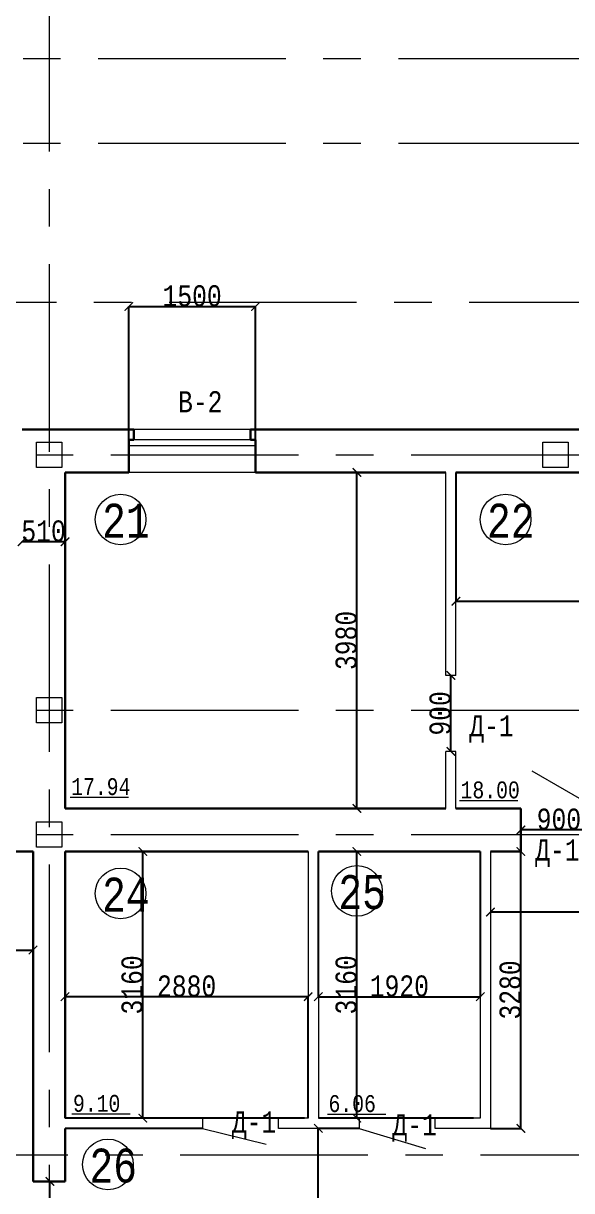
# Model space of a CAD drawing. Header units: millimetres. Extents: x -689206 to 4969298, y -1019800 to 703299.
# Drawn here: x 405563 to 412058, y -623094 to -609266 of the extents above; entities that cross this region are included whole.
import ezdxf

# ---------------------------------------------------------------- set-up
doc = ezdxf.new("R2010")
doc.units = ezdxf.units.MM
doc.linetypes.add('JIS_02_4.0', pattern=[5.5, 4, -1.5])
doc.linetypes.add('осеваяX2', pattern=[101.6, 63.5, -12.7, 12.7, -12.7])
for name, color, linetype, lineweight in [('несущие', 7, 'Continuous', 30), ('ПЕРЕГОРОДКИ', 252, 'Continuous', 9), ('РАЗМЕРЫ', 7, 'Continuous', 9), ('сваи', 7, 'JIS_02_4.0', 30), ('стены', 7, 'Continuous', 20)]:
    doc.layers.add(name, color=color, linetype=linetype, lineweight=lineweight)
doc.layers.add('четотам', color=7, linetype='Continuous')
doc.styles.add('Аннотативный', font='isocteur.ttf', dxfattribs={"width": 0.7, "height": 250})
doc.dimstyles.new('Аннотативный', dxfattribs={"dimscale": 0, "dimtxt": 250, "dimasz": 100, "dimexe": 1.25, "dimexo": 0.625, "dimtad": 1, "dimdec": 0, "dimtxsty": 'Аннотативный', "dimblk": 'ARCHTICK', "dimcen": 2.5, "dimadec": 0, "dimazin": 0, "dimtfac": 1, "dimtdec": 0, "dimtmove": 0, "dimatfit": 3, "dimfxl": 1, "dimarcsym": 0})

# ---------------------------------------------------------------- blocks, each defined once
blk = doc.blocks.new('_ArchTick')
at = {"color": 0, "linetype": 'ByBlock', "const_width": 0.15}
blk.add_lwpolyline([(-0.5, -0.5), (0.5, 0.5)], dxfattribs=at)
blk = doc.blocks.new('*D3704')
at = {"layer": 'Defpoints', "color": 0, "lineweight": 0, "transparency": 16777216}
for p in [(406057, -620796), (406057, -622236), (408937, -622236)]:
    blk.add_point(p, dxfattribs=at)
at = {"layer": 'стены', "color": 0, "lineweight": -2, "transparency": 16777216}
for p, q in [((406057, -622236), (406057, -620795)), ((408937, -620796), (406057, -620796)), ((408937, -622236), (408937, -620795))]:
    blk.add_line(p, q, dxfattribs=at)
at = {"layer": 'стены', "color": 0, "lineweight": -2, "transparency": 16777216, "xscale": 100, "yscale": 100, "zscale": 100, "rotation": 180}
blk.add_blockref('_ArchTick', (406057, -620796), dxfattribs=at)
at = {"layer": 'стены', "color": 0, "lineweight": -2, "transparency": 16777216, "xscale": 100, "yscale": 100, "zscale": 100}
blk.add_blockref('_ArchTick', (408937, -620796), dxfattribs=at)
at = {"layer": 'стены', "color": 0, "lineweight": 5, "transparency": 16777216, "insert": (407497, -620671), "char_height": 250, "attachment_point": 5, "style": 'Аннотативный'}
blk.add_mtext('2880', dxfattribs=at)
blk = doc.blocks.new('*D3712')
at = {"layer": 'Defpoints', "color": 0, "lineweight": 0, "transparency": 16777216}
for p in [(409057, -622356), (409057, -622356), (409074, -627084)]:
    blk.add_point(p, dxfattribs=at)
at = {"layer": 'стены', "color": 0, "lineweight": -2, "transparency": 16777216}
for p, q in [((409057, -627084), (409057, -622356)), ((409058, -622356), (409058, -622356)), ((409073, -627084), (409056, -627084))]:
    blk.add_line(p, q, dxfattribs=at)
at = {"layer": 'стены', "color": 0, "lineweight": -2, "transparency": 16777216, "xscale": 100, "yscale": 100, "zscale": 100}
for p, rotation in [((409057, -622356), 90), ((409057, -627084), 270)]:
    blk.add_blockref('_ArchTick', p, dxfattribs=dict(at, rotation=rotation))
at = {"layer": 'стены', "color": 0, "lineweight": 5, "transparency": 16777216, "insert": (408932, -624720), "char_height": 250, "attachment_point": 5, "rotation": 90, "style": 'Аннотативный'}
blk.add_mtext('4730', dxfattribs=at)
blk = doc.blocks.new('*D3714')
at = {"layer": 'Defpoints', "color": 0, "lineweight": 0, "transparency": 16777216}
for p in [(405867, -622984), (405877, -622984), (405867, -623884)]:
    blk.add_point(p, dxfattribs=at)
at = {"layer": 'стены', "color": 0, "lineweight": -2, "transparency": 16777216}
for p, q in [((405868, -622984), (405878, -622984)), ((405877, -623884), (405877, -622984)), ((405868, -623884), (405878, -623884))]:
    blk.add_line(p, q, dxfattribs=at)
at = {"layer": 'стены', "color": 0, "lineweight": -2, "transparency": 16777216, "xscale": 100, "yscale": 100, "zscale": 100}
for p, rotation in [((405877, -622984), 90), ((405877, -623884), 270)]:
    blk.add_blockref('_ArchTick', p, dxfattribs=dict(at, rotation=rotation))
at = {"layer": 'стены', "color": 0, "lineweight": 5, "transparency": 16777216, "insert": (405751, -623434), "char_height": 250, "attachment_point": 5, "rotation": 90, "style": 'Аннотативный'}
blk.add_mtext('900', dxfattribs=at)
blk = doc.blocks.new('*D3715')
at = {"layer": 'Defpoints', "color": 0, "lineweight": 0, "transparency": 16777216}
for p in [(405547, -615407), (405547, -615407), (406057, -615407)]:
    blk.add_point(p, dxfattribs=at)
at = {"layer": 'стены', "color": 0, "lineweight": -2, "transparency": 16777216}
for p, q in [((405547, -615406), (405547, -615405)), ((406057, -615407), (405547, -615407)), ((406057, -615406), (406057, -615405))]:
    blk.add_line(p, q, dxfattribs=at)
at = {"layer": 'стены', "color": 0, "lineweight": -2, "transparency": 16777216, "xscale": 100, "yscale": 100, "zscale": 100, "rotation": 180}
blk.add_blockref('_ArchTick', (405547, -615407), dxfattribs=at)
at = {"layer": 'стены', "color": 0, "lineweight": -2, "transparency": 16777216, "xscale": 100, "yscale": 100, "zscale": 100}
blk.add_blockref('_ArchTick', (406057, -615407), dxfattribs=at)
at = {"layer": 'стены', "color": 0, "lineweight": 25, "transparency": 16777216, "insert": (405802, -615281), "char_height": 250, "attachment_point": 5, "style": 'Аннотативный'}
blk.add_mtext('510', dxfattribs=at)
blk = doc.blocks.new('*D3733')
at = {"layer": 'Defpoints', "color": 0, "linetype": 'ByBlock', "lineweight": 0, "transparency": 16777216}
for p in [(409514, -614586), (410567, -614586), (410567, -618566)]:
    blk.add_point(p, dxfattribs=at)
at = {"layer": 'РАЗМЕРЫ', "color": 0, "linetype": 'ByBlock', "lineweight": -2, "transparency": 16777216}
for p, q in [((410566, -614586), (409512, -614586)), ((409514, -618566), (409514, -614586)), ((410566, -618566), (409512, -618566))]:
    blk.add_line(p, q, dxfattribs=at)
at = {"layer": 'РАЗМЕРЫ', "color": 0, "linetype": 'ByBlock', "lineweight": -2, "transparency": 16777216, "xscale": 100, "yscale": 100, "zscale": 100}
for p, rotation in [((409514, -614586), 90), ((409514, -618566), 270)]:
    blk.add_blockref('_ArchTick', p, dxfattribs=dict(at, rotation=rotation))
at = {"layer": 'РАЗМЕРЫ', "color": 0, "linetype": 'ByBlock', "lineweight": 9, "transparency": 16777216, "insert": (409388, -616576), "char_height": 250, "attachment_point": 5, "rotation": 90, "style": 'Аннотативный'}
blk.add_mtext('3980', dxfattribs=at)
blk = doc.blocks.new('*D3734')
at = {"layer": 'Defpoints', "color": 0, "linetype": 'ByBlock', "lineweight": 0, "transparency": 16777216}
for p in [(410687, -614586), (415210, -614586), (415210, -616111)]:
    blk.add_point(p, dxfattribs=at)
at = {"layer": 'РАЗМЕРЫ', "color": 0, "linetype": 'ByBlock', "lineweight": -2, "transparency": 16777216}
for p, q in [((410687, -614586), (410687, -616112)), ((415210, -614586), (415210, -616112)), ((410687, -616111), (415210, -616111))]:
    blk.add_line(p, q, dxfattribs=at)
at = {"layer": 'РАЗМЕРЫ', "color": 0, "linetype": 'ByBlock', "lineweight": -2, "transparency": 16777216, "xscale": 100, "yscale": 100, "zscale": 100, "rotation": 180}
blk.add_blockref('_ArchTick', (410687, -616111), dxfattribs=at)
at = {"layer": 'РАЗМЕРЫ', "color": 0, "linetype": 'ByBlock', "lineweight": -2, "transparency": 16777216, "xscale": 100, "yscale": 100, "zscale": 100}
blk.add_blockref('_ArchTick', (415210, -616111), dxfattribs=at)
at = {"layer": 'РАЗМЕРЫ', "color": 0, "linetype": 'ByBlock', "lineweight": 5, "transparency": 16777216, "insert": (412949, -615985), "char_height": 250, "attachment_point": 5, "style": 'Аннотативный'}
blk.add_mtext('4520', dxfattribs=at)
blk = doc.blocks.new('*D3738')
at = {"layer": 'Defpoints', "color": 0, "linetype": 'ByBlock', "lineweight": 0, "transparency": 16777216}
for p in [(411457, -618821), (411457, -618876), (412357, -618876)]:
    blk.add_point(p, dxfattribs=at)
at = {"layer": 'РАЗМЕРЫ', "color": 0, "linetype": 'ByBlock', "lineweight": -2, "transparency": 16777216}
for p, q in [((411457, -618875), (411457, -618819)), ((412357, -618821), (411457, -618821)), ((412357, -618875), (412357, -618819))]:
    blk.add_line(p, q, dxfattribs=at)
at = {"layer": 'РАЗМЕРЫ', "color": 0, "linetype": 'ByBlock', "lineweight": -2, "transparency": 16777216, "xscale": 100, "yscale": 100, "zscale": 100, "rotation": 180}
blk.add_blockref('_ArchTick', (411457, -618821), dxfattribs=at)
at = {"layer": 'РАЗМЕРЫ', "color": 0, "linetype": 'ByBlock', "lineweight": -2, "transparency": 16777216, "xscale": 100, "yscale": 100, "zscale": 100}
blk.add_blockref('_ArchTick', (412357, -618821), dxfattribs=at)
at = {"layer": 'РАЗМЕРЫ', "color": 0, "linetype": 'ByBlock', "lineweight": 5, "transparency": 16777216, "insert": (411907, -618695), "char_height": 250, "attachment_point": 5, "style": 'Аннотативный'}
blk.add_mtext('900', dxfattribs=at)
blk = doc.blocks.new('*D3742')
at = {"layer": 'Defpoints', "color": 0, "linetype": 'ByBlock', "lineweight": 0, "transparency": 16777216}
for p in [(411096, -619794), (411096, -619794), (416773, -619794)]:
    blk.add_point(p, dxfattribs=at)
at = {"layer": 'РАЗМЕРЫ', "color": 0, "linetype": 'ByBlock', "lineweight": -2, "transparency": 16777216}
for p, q in [((411096, -619794), (411096, -619793)), ((416773, -619794), (411096, -619794)), ((416773, -619795), (416773, -619795))]:
    blk.add_line(p, q, dxfattribs=at)
at = {"layer": 'РАЗМЕРЫ', "color": 0, "linetype": 'ByBlock', "lineweight": -2, "transparency": 16777216, "xscale": 100, "yscale": 100, "zscale": 100, "rotation": 180}
blk.add_blockref('_ArchTick', (411096, -619794), dxfattribs=at)
at = {"layer": 'РАЗМЕРЫ', "color": 0, "linetype": 'ByBlock', "lineweight": -2, "transparency": 16777216, "xscale": 100, "yscale": 100, "zscale": 100}
blk.add_blockref('_ArchTick', (416773, -619794), dxfattribs=at)
at = {"layer": 'РАЗМЕРЫ', "color": 0, "linetype": 'ByBlock', "lineweight": 5, "transparency": 16777216, "insert": (413934, -619669), "char_height": 250, "attachment_point": 5, "style": 'Аннотативный'}
blk.add_mtext('5680', dxfattribs=at)
blk = doc.blocks.new('*D3744')
at = {"layer": 'Defpoints', "color": 0, "linetype": 'ByBlock', "lineweight": 0, "transparency": 16777216}
for p in [(411096, -619076), (411457, -619076), (411096, -622356)]:
    blk.add_point(p, dxfattribs=at)
at = {"layer": 'РАЗМЕРЫ', "color": 0, "linetype": 'ByBlock', "lineweight": -2, "transparency": 16777216}
for p, q in [((411096, -619076), (411458, -619076)), ((411457, -622356), (411457, -619076)), ((411096, -622356), (411458, -622356))]:
    blk.add_line(p, q, dxfattribs=at)
at = {"layer": 'РАЗМЕРЫ', "color": 0, "linetype": 'ByBlock', "lineweight": -2, "transparency": 16777216, "xscale": 100, "yscale": 100, "zscale": 100}
for p, rotation in [((411457, -619076), 90), ((411457, -622356), 270)]:
    blk.add_blockref('_ArchTick', p, dxfattribs=dict(at, rotation=rotation))
at = {"layer": 'РАЗМЕРЫ', "color": 0, "linetype": 'ByBlock', "lineweight": 5, "transparency": 16777216, "insert": (411331, -620716), "char_height": 250, "attachment_point": 5, "rotation": 90, "style": 'Аннотативный'}
blk.add_mtext('3280', dxfattribs=at)
blk = doc.blocks.new('*D3745')
at = {"layer": 'Defpoints', "color": 0, "linetype": 'ByBlock', "lineweight": 0, "transparency": 16777216}
for p in [(409057, -619076), (410976, -619076), (410976, -620796)]:
    blk.add_point(p, dxfattribs=at)
at = {"layer": 'РАЗМЕРЫ', "color": 0, "linetype": 'ByBlock', "lineweight": -2, "transparency": 16777216}
for p, q in [((409057, -619076), (409057, -620798)), ((410976, -619076), (410976, -620798)), ((409057, -620796), (410976, -620796))]:
    blk.add_line(p, q, dxfattribs=at)
at = {"layer": 'РАЗМЕРЫ', "color": 0, "linetype": 'ByBlock', "lineweight": -2, "transparency": 16777216, "xscale": 100, "yscale": 100, "zscale": 100, "rotation": 180}
blk.add_blockref('_ArchTick', (409057, -620796), dxfattribs=at)
at = {"layer": 'РАЗМЕРЫ', "color": 0, "linetype": 'ByBlock', "lineweight": -2, "transparency": 16777216, "xscale": 100, "yscale": 100, "zscale": 100}
blk.add_blockref('_ArchTick', (410976, -620796), dxfattribs=at)
at = {"layer": 'РАЗМЕРЫ', "color": 0, "linetype": 'ByBlock', "lineweight": 5, "transparency": 16777216, "insert": (410017, -620671), "char_height": 250, "attachment_point": 5, "style": 'Аннотативный'}
blk.add_mtext('1920', dxfattribs=at)
blk = doc.blocks.new('*D3746')
at = {"layer": 'Defpoints', "color": 0, "linetype": 'ByBlock', "lineweight": 0, "transparency": 16777216}
for p in [(409514, -619076), (410976, -619076), (410895, -622236)]:
    blk.add_point(p, dxfattribs=at)
at = {"layer": 'РАЗМЕРЫ', "color": 0, "linetype": 'ByBlock', "lineweight": -2, "transparency": 16777216}
for p, q in [((410975, -619076), (409512, -619076)), ((409514, -622236), (409514, -619076)), ((410895, -622236), (409512, -622236))]:
    blk.add_line(p, q, dxfattribs=at)
at = {"layer": 'РАЗМЕРЫ', "color": 0, "linetype": 'ByBlock', "lineweight": -2, "transparency": 16777216, "xscale": 100, "yscale": 100, "zscale": 100}
for p, rotation in [((409514, -619076), 90), ((409514, -622236), 270)]:
    blk.add_blockref('_ArchTick', p, dxfattribs=dict(at, rotation=rotation))
at = {"layer": 'РАЗМЕРЫ', "color": 0, "linetype": 'ByBlock', "lineweight": 5, "transparency": 16777216, "insert": (409388, -620656), "char_height": 250, "attachment_point": 5, "rotation": 90, "style": 'Аннотативный'}
blk.add_mtext('3160', dxfattribs=at)
blk = doc.blocks.new('*D3594')
at = {"layer": 'Defpoints', "color": 0, "linetype": 'ByBlock', "lineweight": 0, "transparency": 16777216}
for p in [(406978, -619076), (408937, -619076), (408895, -622236)]:
    blk.add_point(p, dxfattribs=at)
at = {"layer": 'РАЗМЕРЫ', "color": 0, "linetype": 'ByBlock', "lineweight": -2, "transparency": 16777216}
for p, q in [((408937, -619076), (406977, -619076)), ((406978, -622236), (406978, -619076)), ((408895, -622236), (406977, -622236))]:
    blk.add_line(p, q, dxfattribs=at)
at = {"layer": 'РАЗМЕРЫ', "color": 0, "linetype": 'ByBlock', "lineweight": -2, "transparency": 16777216, "xscale": 100, "yscale": 100, "zscale": 100}
for p, rotation in [((406978, -619076), 90), ((406978, -622236), 270)]:
    blk.add_blockref('_ArchTick', p, dxfattribs=dict(at, rotation=rotation))
at = {"layer": 'РАЗМЕРЫ', "color": 0, "linetype": 'ByBlock', "lineweight": 5, "transparency": 16777216, "insert": (406852, -620656), "char_height": 250, "attachment_point": 5, "rotation": 90, "style": 'Аннотативный'}
blk.add_mtext('3160', dxfattribs=at)
blk = doc.blocks.new('*D3592')
at = {"layer": 'Defpoints', "color": 0, "lineweight": 0, "ltscale": 150, "transparency": 16777216}
for p in [(402077, -619076), (405677, -619076), (405677, -620243)]:
    blk.add_point(p, dxfattribs=at)
at = {"layer": 'РАЗМЕРЫ', "color": 0, "lineweight": -2, "ltscale": 150, "transparency": 16777216}
for p, q in [((402077, -619076), (402077, -620245)), ((405677, -619076), (405677, -620245)), ((402077, -620243), (405677, -620243))]:
    blk.add_line(p, q, dxfattribs=at)
at = {"layer": 'РАЗМЕРЫ', "color": 0, "lineweight": -2, "ltscale": 150, "transparency": 16777216, "xscale": 100, "yscale": 100, "zscale": 100, "rotation": 180}
blk.add_blockref('_ArchTick', (402077, -620243), dxfattribs=at)
at = {"layer": 'РАЗМЕРЫ', "color": 0, "lineweight": -2, "ltscale": 150, "transparency": 16777216, "xscale": 100, "yscale": 100, "zscale": 100}
blk.add_blockref('_ArchTick', (405677, -620243), dxfattribs=at)
at = {"layer": 'РАЗМЕРЫ', "color": 0, "lineweight": 5, "ltscale": 150, "transparency": 16777216, "insert": (403877, -620118), "char_height": 250, "attachment_point": 5, "style": 'Аннотативный'}
blk.add_mtext('3600', dxfattribs=at)
blk = doc.blocks.new('*D3593')
at = {"layer": 'Defpoints', "color": 0, "lineweight": 0, "transparency": 16777216}
for p in [(408312, -612621), (406812, -614198), (408312, -614198)]:
    blk.add_point(p, dxfattribs=at)
at = {"layer": 'стены', "color": 0, "lineweight": -2, "transparency": 16777216}
for p, q in [((406812, -614197), (406812, -612620)), ((406812, -612621), (408312, -612621)), ((408312, -614197), (408312, -612620))]:
    blk.add_line(p, q, dxfattribs=at)
at = {"layer": 'стены', "color": 0, "lineweight": -2, "transparency": 16777216, "xscale": 100, "yscale": 100, "zscale": 100, "rotation": 180}
blk.add_blockref('_ArchTick', (406812, -612621), dxfattribs=at)
at = {"layer": 'стены', "color": 0, "lineweight": -2, "transparency": 16777216, "xscale": 100, "yscale": 100, "zscale": 100}
blk.add_blockref('_ArchTick', (408312, -612621), dxfattribs=at)
at = {"layer": 'стены', "color": 0, "lineweight": 5, "transparency": 16777216, "insert": (407562, -612495), "char_height": 250, "attachment_point": 5, "style": 'Аннотативный'}
blk.add_mtext('1500', dxfattribs=at)
blk = doc.blocks.new('*D3780')
at = {"layer": 'Defpoints', "color": 0, "linetype": 'ByBlock', "lineweight": 0, "ltscale": 35, "transparency": 16777216}
for p in [(410627, -616990), (410627, -616990), (410627, -617890)]:
    blk.add_point(p, dxfattribs=at)
at = {"layer": 'сваи', "color": 0, "linetype": 'ByBlock', "lineweight": -2, "ltscale": 35, "transparency": 16777216}
for p, q in [((410627, -617890), (410627, -616990)), ((410628, -616990), (410628, -616990)), ((410628, -617890), (410628, -617890))]:
    blk.add_line(p, q, dxfattribs=at)
at = {"layer": 'сваи', "color": 0, "linetype": 'ByBlock', "lineweight": -2, "ltscale": 35, "transparency": 16777216, "xscale": 100, "yscale": 100, "zscale": 100}
for p, rotation in [((410627, -616990), 90), ((410627, -617890), 270)]:
    blk.add_blockref('_ArchTick', p, dxfattribs=dict(at, rotation=rotation))
at = {"layer": 'сваи', "color": 0, "linetype": 'ByBlock', "lineweight": 5, "ltscale": 35, "transparency": 16777216, "insert": (410501, -617440), "char_height": 250, "attachment_point": 5, "rotation": 90, "style": 'Аннотативный'}
blk.add_mtext('900', dxfattribs=at)

msp = doc.modelspace()

# ---------------------------------------------------------------- linework, layer by layer
at = {"layer": 'несущие', "color": 0}
for p, q in [((406872.1, -614077.7), (405547.2, -614075.7)), ((412375.2, -614075.7), (408252.1, -614077.7)), ((406057.2, -614585.7), (406812.1, -614585.7)), ((408312.1, -614585.7), (410567.1, -614585.7)), ((410687.1, -614585.7), (412315.2, -614585.7)), ((410567.1, -618565.7), (406057.2, -618565.7)), ((411456.5, -618565.7), (410687.1, -618565.7)), ((411456.5, -619075.7), (411456.5, -618565.7)), ((405677.2, -619075.7), (404761.3, -619075.7)), ((405677.2, -619356.5), (405677.2, -619075.7)), ((408937.2, -619075.7), (406057.2, -619075.7)), ((410975.8, -619075.7), (409057.2, -619075.7)), ((411456.5, -619075.7), (411095.8, -619075.7))]:
    msp.add_line(p, q, dxfattribs=at)
at = {"layer": 'ПЕРЕГОРОДКИ', "linetype": 'ByBlock', "lineweight": 15, "ltscale": 35}
for p, q in [((408252.1, -614077.7), (406872.1, -614078.4)), ((408312.1, -614585.7), (406812.1, -614585.7))]:
    msp.add_line(p, q, dxfattribs=at)
at = {"layer": 'РАЗМЕРЫ', "linetype": 'осеваяX2', "lineweight": 5, "ltscale": 35}
for p, q in [((423735.2, -612573.6), (356665.2, -612573.6)), ((423867.9, -622673.6), (356815.2, -622673.6))]:
    msp.add_line(p, q, dxfattribs=at)
at = {"layer": 'РАЗМЕРЫ'}
for p, q in [((406117.7, -618431.4), (406807, -618431.4)), ((410730.6, -618470.6), (411419.9, -618470.6)), ((406138.9, -622183.7), (406828.2, -622183.7)), ((409166, -622186.4), (409855.3, -622186.4))]:
    msp.add_line(p, q, dxfattribs=at)
at = {"layer": 'сваи', "linetype": 'ByBlock', "lineweight": 13, "ltscale": 35}
for p, q in [((410687.1, -616990.3), (410567.1, -616990.3)), ((410687.1, -617890.3), (410567.1, -617890.3))]:
    msp.add_line(p, q, dxfattribs=at)
at = {"layer": 'стены', "linetype": 'осеваяX2', "lineweight": 5, "ltscale": 35}
for p, q in [((405867.9, -605006.7), (405867.9, -654848)), ((356665.2, -609683.6), (423867.9, -609683.6)), ((356665.2, -610683.6), (423867.9, -610683.6)), ((356815.2, -614375.7), (423867.9, -614375.7)), ((356815.2, -617403.1), (423867.9, -617403.1)), ((356815.2, -618875.7), (423867.9, -618875.7))]:
    msp.add_line(p, q, dxfattribs=at)
at = {"layer": 'стены', "lineweight": 30}
for p, q in [((406872.1, -614197.7), (406872.1, -614077.7)), ((408252.1, -614197.7), (408252.1, -614077.7)), ((406812.1, -614585.7), (406812.1, -614197.7)), ((406812.1, -614197.7), (406872.1, -614197.7)), ((408312.1, -614197.7), (408252.1, -614197.7)), ((408312.1, -614585.7), (408312.1, -614197.7)), ((406057.2, -618565.7), (406057.2, -614585.7)), ((406057.2, -615406.6), (406057.2, -618565.7)), ((406057.2, -622236.5), (406057.2, -619075.7)), ((405677.2, -622983.7), (405677.2, -619356.5)), ((406057.2, -622356.5), (406057.2, -622983.7)), ((406057.2, -622983.7), (405677.2, -622983.7))]:
    msp.add_line(p, q, dxfattribs=at)
at = {"layer": 'стены', "lineweight": 13}
for p, q in [((408252.1, -614197.7), (406812.1, -614197.7)), ((406812.1, -614267.7), (408312.1, -614267.7)), ((410567.1, -616990.3), (410567.1, -614585.7)), ((410687.1, -616990.3), (410687.1, -614585.7)), ((410567.1, -618565.7), (410567.1, -617890.3)), ((410687.1, -618565.7), (410687.1, -617890.3)), ((408937.2, -619075.7), (408937.2, -622236.5)), ((409057.2, -619075.7), (409057.2, -622236.5)), ((410975.8, -619075.7), (410975.8, -622236.4)), ((411095.8, -619075.7), (411095.8, -622356.4)), ((407684, -622236.5), (407684, -622356.5)), ((408937.2, -622236.5), (408584, -622236.5)), ((408584, -622356.5), (408584, -622236.5)), ((409542.7, -622236.4), (409542.7, -622356.4)), ((410975.8, -622236.4), (410442.7, -622236.4)), ((410442.7, -622356.4), (410442.7, -622236.4)), ((409057.2, -622356.5), (408584, -622356.5)), ((411095.8, -622356.4), (410442.7, -622356.4))]:
    msp.add_line(p, q, dxfattribs=at)
at = {"layer": 'стены', "color": 152, "lineweight": 25, "true_color": 0x2776bb}
msp.add_line((406812.1, -614585.7), (406812.1, -614330.7), dxfattribs=at)
at = {"layer": 'стены', "lineweight": 9}
for p, q in [((412356.5, -618565.7), (411589.7, -618122.9)), ((407684, -622356.5), (408440.6, -622543.5)), ((409542.7, -622356.4), (410325.1, -622596))]:
    msp.add_line(p, q, dxfattribs=at)
at = {"layer": 'стены', "lineweight": 25}
for p, q in [((407684, -622236.5), (406057.2, -622236.5)), ((409542.7, -622236.4), (409057.2, -622236.5)), ((407684, -622356.5), (406057.2, -622356.5)), ((409542.7, -622356.4), (409057.2, -622356.5))]:
    msp.add_line(p, q, dxfattribs=at)
at = {"layer": 'стены', "lineweight": 20}
for points in [[(405717.9, -614225.7), (406017.9, -614225.7), (406017.9, -614525.7), (405717.9, -614525.7)], [(411717.9, -614225.7), (412017.9, -614225.7), (412017.9, -614525.7), (411717.9, -614525.7)], [(405717.9, -617253.1), (406017.9, -617253.1), (406017.9, -617553.1), (405717.9, -617553.1)], [(405717.9, -618725.7), (406017.9, -618725.7), (406017.9, -619025.7), (405717.9, -619025.7)]]:
    msp.add_lwpolyline(points, close=True, dxfattribs=at)
at = {"layer": 'четотам', "lineweight": 13}
for centre in [(406715.2, -615143.3), (411275.2, -615143.3), (406715.2, -619573.3), (409513.6, -619543.3), (406565.2, -622783.3)]:
    msp.add_circle(centre, 300, dxfattribs=at)

# ---------------------------------------------------------------- texts
at = {"layer": 'РАЗМЕРЫ', "lineweight": 20, "ltscale": 150, "char_height": 250, "width": 922.913, "attachment_point": 1, "style": 'Аннотативный'}
for s, insert in [('В-2', (407395.2, -613623.3)), ('Д-1', (410845.2, -617462.8)), ('Д-1', (411625.2, -618932.8)), ('Д-1', (408031.8, -622155)), ('Д-1', (409933.9, -622188.7))]:
    msp.add_mtext(s, dxfattribs=dict(at, insert=insert))
at = {"layer": 'РАЗМЕРЫ', "lineweight": 13, "ltscale": 150, "char_height": 401.1, "width": 1460, "attachment_point": 1, "style": 'Аннотативный'}
for s, insert in [('21', (406495.4, -614956.1)), ('22', (411055.4, -614956.1)), ('25', (409293.8, -619356.1)), ('24', (406495.4, -619386.1)), ('26', (406345.4, -622596.1))]:
    msp.add_mtext(s, dxfattribs=dict(at, insert=insert))
at = {"layer": 'РАЗМЕРЫ', "char_height": 200, "width": 656.117, "attachment_point": 1, "style": 'Аннотативный'}
for s, insert in [('17.94', (406129.4, -618207.4)), ('18.00', (410742.3, -618246.5)), ('9.10', (406150.6, -621959.6)), ('6.06', (409177.7, -621962.3))]:
    msp.add_mtext(s, dxfattribs=dict(at, insert=insert))

# ---------------------------------------------------------------- dimensions: what is measured, and where the dimension line sits
at = {"layer": 'РАЗМЕРЫ', "linetype": 'ByBlock', "lineweight": 9}
dim = msp.add_linear_dim(base=(409513.6, -614585.7), p1=(410567.1, -618565.7), p2=(410567.1, -614585.7), angle=90, dimstyle='Аннотативный', dxfattribs=at)
dim.commit()
dim.dimension.update_dxf_attribs({"geometry": '*D3733', "text_midpoint": (409388, -616575.7)})
at = {"layer": 'РАЗМЕРЫ', "linetype": 'ByBlock', "lineweight": 5}
for base, p1, p2, text, picture, middle in [((415210.1, -616110.8), (410687.1, -614585.7), (415210.1, -614585.7), '4520', '*D3734', (412948.6, -615985.2)), ((410975.8, -620796.5), (409057.2, -619075.7), (410975.8, -619075.7), '1920', '*D3745', (410016.5, -620670.8)), ((411095.8, -619794.2), (416772.9, -619794.2), (411095.8, -619794.2), '5680', '*D3742', (413934.3, -619668.6))]:
    dim = msp.add_linear_dim(base=base, p1=p1, p2=p2, text=text, dimstyle='Аннотативный', dxfattribs=at)
    dim.commit()
    dim.dimension.update_dxf_attribs({"geometry": picture, "text_midpoint": middle})
dim = msp.add_linear_dim(base=(411456.5, -618820.7), p1=(412356.5, -618875.7), p2=(411456.5, -618875.7), dimstyle='Аннотативный', dxfattribs=at)
dim.commit()
dim.dimension.update_dxf_attribs({"geometry": '*D3738', "text_midpoint": (411906.5, -618695)})
for base, p1, p2, text, picture, middle in [((406978, -619075.7), (408895.2, -622236.5), (408937.2, -619075.7), '3160', '*D3594', (406852.4, -620656.1)), ((409513.6, -619075.7), (410895.2, -622236.4), (410975.8, -619075.7), '3160', '*D3746', (409388, -620656.1)), ((411456.5, -619075.7), (411095.8, -622356.4), (411095.8, -619075.7), '3280', '*D3744', (411330.9, -620716.1))]:
    dim = msp.add_linear_dim(base=base, p1=p1, p2=p2, angle=90, text=text, dimstyle='Аннотативный', dxfattribs=at)
    dim.commit()
    dim.dimension.update_dxf_attribs({"geometry": picture, "text_midpoint": middle})
at = {"layer": 'РАЗМЕРЫ', "lineweight": 5, "ltscale": 150}
dim = msp.add_linear_dim(base=(405677.2, -620243.3), p1=(402076.8, -619075.7), p2=(405677.2, -619075.7), dimstyle='Аннотативный', dxfattribs=at)
dim.commit()
dim.dimension.update_dxf_attribs({"geometry": '*D3592', "text_midpoint": (403877, -620117.7)})
at = {"layer": 'сваи', "linetype": 'ByBlock', "lineweight": 5, "ltscale": 35}
dim = msp.add_linear_dim(base=(410627.1, -616990.3), p1=(410627.1, -617890.3), p2=(410627.1, -616990.3), angle=90, dimstyle='Аннотативный', dxfattribs=at)
dim.commit()
dim.dimension.update_dxf_attribs({"geometry": '*D3780', "text_midpoint": (410501.5, -617440.3)})
at = {"layer": 'стены', "lineweight": 5}
for base, p1, p2, picture, middle in [((408312.1, -612620.9), (406812.1, -614197.7), (408312.1, -614197.7), '*D3593', (407562.1, -612495.3)), ((406057.2, -620796.5), (408937.2, -622236.5), (406057.2, -622236.5), '*D3704', (407497.2, -620670.8))]:
    dim = msp.add_linear_dim(base=base, p1=p1, p2=p2, dimstyle='Аннотативный', dxfattribs=at)
    dim.commit()
    dim.dimension.update_dxf_attribs({"geometry": picture, "text_midpoint": middle})
at = {"layer": 'стены', "lineweight": 25}
dim = msp.add_linear_dim(base=(405547.2, -615406.6), p1=(406057.2, -615406.6), p2=(405547.2, -615406.6), dimstyle='Аннотативный', dxfattribs=at)
dim.commit()
dim.dimension.update_dxf_attribs({"geometry": '*D3715', "text_midpoint": (405802.2, -615281)})
at = {"layer": 'стены', "lineweight": 5}
dim = msp.add_linear_dim(base=(409057.2, -622356.5), p1=(409074.1, -627083.6), p2=(409057.2, -622356.5), angle=90, text='4730', dimstyle='Аннотативный', dxfattribs=at)
dim.commit()
dim.dimension.update_dxf_attribs({"geometry": '*D3712', "text_midpoint": (408931.6, -624720)})
dim = msp.add_linear_dim(base=(405877, -622983.7), p1=(405867.2, -623883.7), p2=(405867.2, -622983.7), angle=90, dimstyle='Аннотативный', dxfattribs=at)
dim.commit()
dim.dimension.update_dxf_attribs({"geometry": '*D3714', "text_midpoint": (405751.4, -623433.7)})

doc.saveas('drawing.dxf')
